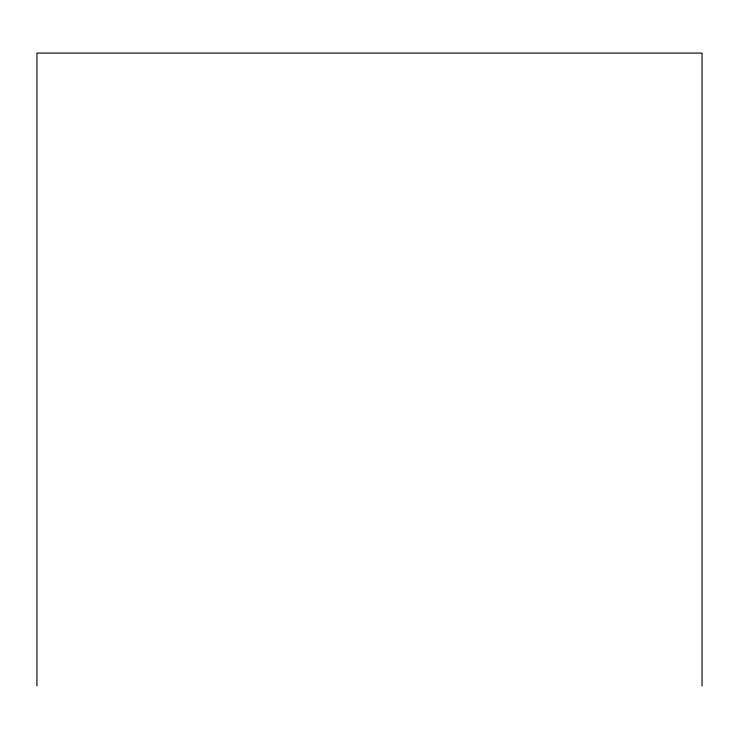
<?xml version="1.0" encoding="UTF-8"?>
<svg xmlns="http://www.w3.org/2000/svg" width="739" height="739" viewBox="0 0 739 739"><rect width="100%" height="100%" fill="white"/><g stroke="black" fill="none" stroke-linecap="round" stroke-linejoin="round"><path stroke-width="1.11" d="M702.05 685.921L702.05 53.079L36.95 53.079L36.95 685.921"/></g></svg>
